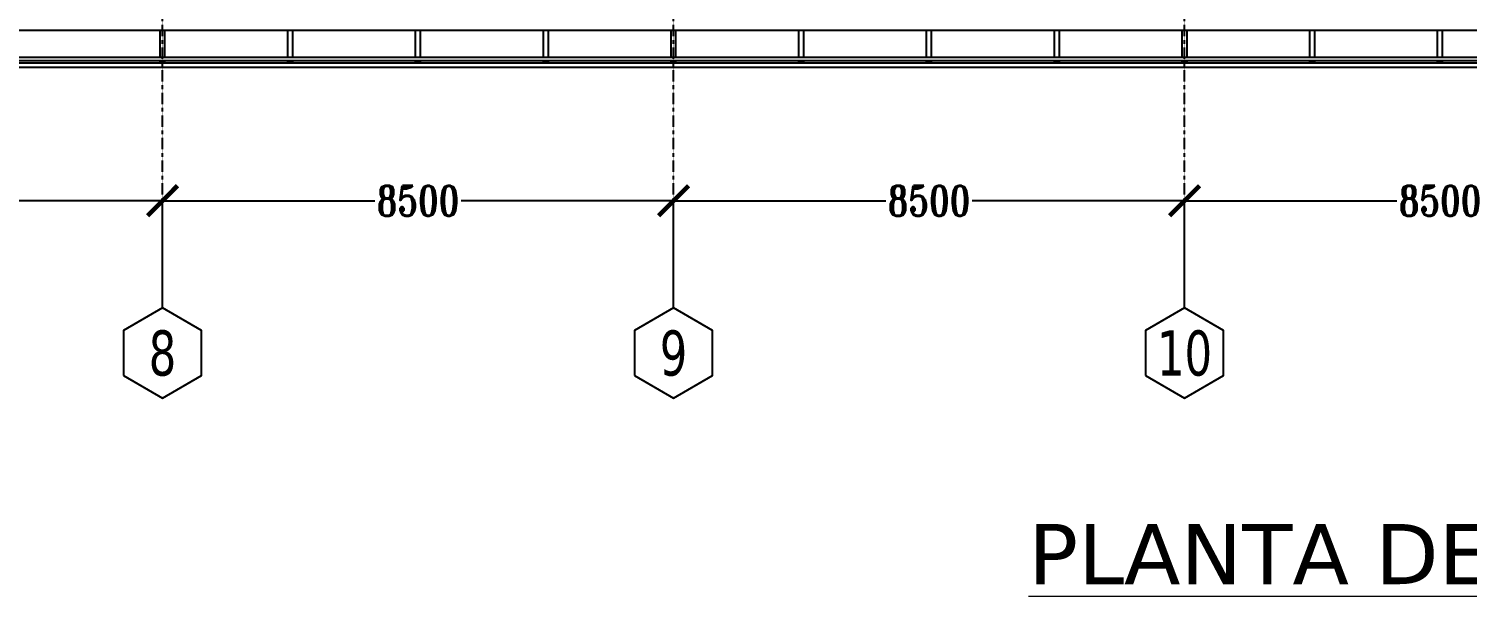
# Model space of a CAD drawing. Header units: millimetres. Extents: x -6598 to 74598, y -11659 to 33736.
# Drawn here: x 6276 to 30202, y -10573 to -1143 of the extents above; entities that cross this region are included whole.
import ezdxf
from ezdxf.enums import TextEntityAlignment as Align

# ---------------------------------------------------------------- set-up
doc = ezdxf.new("R2010")
doc.units = ezdxf.units.MM
doc.header["$LTSCALE"] = 0.95
doc.linetypes.add('DXK_LINE_DOT3', pattern=[5.9187, 2.979, -0.9799, 0.9799, -0.9799])
for name, color, linetype, lineweight in [('0-2', 250, 'Continuous', 5), ('E_VIGAS-1', 5, 'Continuous', 25), ('E_VIGAS-2', 10, 'Continuous', 25), ('HCB-TEXT-H1', 6, 'Continuous', 18)]:
    doc.layers.add(name, color=color, linetype=linetype, lineweight=lineweight)
for name, color, linetype in [('COTAS', 8, 'Continuous'), ('HCB-EJES', 1, 'Continuous'), ('HCB-ROTULOS', 2, 'Continuous')]:
    doc.layers.add(name, color=color, linetype=linetype)
doc.styles.add('ROMANT', font='romant.shx', dxfattribs={"width": 0.8})
doc.styles.add('VERDANA', font='verdana.ttf')
doc.dimstyles.new('1.125', dxfattribs={"dimscale": 0, "dimtxt": 500, "dimasz": 500, "dimexe": 4, "dimexo": 4, "dimgap": 15, "dimtad": 0, "dimdec": 0, "dimzin": 4, "dimdsep": 46, "dimtxsty": 'ROMANT', "dimblk": 'ARCHTICK', "dimcen": -10, "dimclrd": 256, "dimclrt": 3, "dimadec": 0, "dimazin": 0, "dimtfac": 1, "dimtdec": 0, "dimtix": 1, "dimtmove": 0, "dimatfit": 0, "dimldrblk": 'OBLIQUE', "dimfxl": 0.05, "dimtolj": 1, "dimtzin": 0, "dimarcsym": 0})

# ---------------------------------------------------------------- blocks, each defined once
blk = doc.blocks.new('_ArchTick')
at = {"color": 0, "linetype": 'ByBlock', "const_width": 0.15}
blk.add_lwpolyline([(-0.5, -0.5), (0.5, 0.5)], dxfattribs=at)
blk = doc.blocks.new('*D113')
at = {"layer": 'COTAS', "color": 0, "lineweight": -2, "transparency": 16777216}
for p, q in [((0, -5776), (0, -3996)), ((8500, -5776), (8500, -3996))]:
    blk.add_line(p, q, dxfattribs=at)
at = {"layer": 'COTAS', "lineweight": -2, "transparency": 16777216}
for p, q in [((0, -4000), (3530, -4000)), ((8500, -4000), (4970, -4000))]:
    blk.add_line(p, q, dxfattribs=at)
at = {"layer": 'Defpoints', "color": 0, "transparency": 16777216}
for p in [(0, -4000), (0, -5780), (8500, -5780)]:
    blk.add_point(p, dxfattribs=at)
at = {"layer": 'COTAS', "lineweight": -2, "transparency": 16777216, "xscale": 500, "yscale": 500, "zscale": 500, "rotation": 180}
blk.add_blockref('_ArchTick', (0, -4000), dxfattribs=at)
at = {"layer": 'COTAS', "lineweight": -2, "transparency": 16777216, "xscale": 500, "yscale": 500, "zscale": 500}
blk.add_blockref('_ArchTick', (8500, -4000), dxfattribs=at)
at = {"layer": 'COTAS', "color": 3, "transparency": 16777216, "insert": (4250, -4000), "char_height": 500, "attachment_point": 5, "style": 'ROMANT'}
blk.add_mtext('\\A1;8500', dxfattribs=at)
blk = doc.blocks.new('_Oblique')
at = {"color": 0, "linetype": 'ByBlock', "lineweight": -2}
blk.add_line((-0.5, -0.5), (0.5, 0.5), dxfattribs=at)
blk = doc.blocks.new('*D114')
at = {"layer": 'COTAS', "color": 0, "lineweight": -2, "transparency": 16777216}
for p, q in [((8500, -5776), (8500, -3996)), ((17000, -5776), (17000, -3996))]:
    blk.add_line(p, q, dxfattribs=at)
at = {"layer": 'COTAS', "lineweight": -2, "transparency": 16777216}
for p, q in [((8500, -4000), (12030, -4000)), ((17000, -4000), (13470, -4000))]:
    blk.add_line(p, q, dxfattribs=at)
at = {"layer": 'Defpoints', "color": 0, "transparency": 16777216}
for p in [(8500, -4000), (8500, -5780), (17000, -5780)]:
    blk.add_point(p, dxfattribs=at)
at = {"layer": 'COTAS', "lineweight": -2, "transparency": 16777216, "xscale": 500, "yscale": 500, "zscale": 500, "rotation": 180}
blk.add_blockref('_ArchTick', (8500, -4000), dxfattribs=at)
at = {"layer": 'COTAS', "lineweight": -2, "transparency": 16777216, "xscale": 500, "yscale": 500, "zscale": 500}
blk.add_blockref('_ArchTick', (17000, -4000), dxfattribs=at)
at = {"layer": 'COTAS', "color": 3, "transparency": 16777216, "insert": (12750, -4000), "char_height": 500, "attachment_point": 5, "style": 'ROMANT'}
blk.add_mtext('\\A1;8500', dxfattribs=at)
blk = doc.blocks.new('*D115')
at = {"layer": 'COTAS', "color": 0, "lineweight": -2, "transparency": 16777216}
for p, q in [((17000, -5776), (17000, -3996)), ((25500, -5776), (25500, -3996))]:
    blk.add_line(p, q, dxfattribs=at)
at = {"layer": 'COTAS', "lineweight": -2, "transparency": 16777216}
for p, q in [((17000, -4000), (20530, -4000)), ((25500, -4000), (21970, -4000))]:
    blk.add_line(p, q, dxfattribs=at)
at = {"layer": 'Defpoints', "color": 0, "transparency": 16777216}
for p in [(17000, -4000), (17000, -5780), (25500, -5780)]:
    blk.add_point(p, dxfattribs=at)
at = {"layer": 'COTAS', "lineweight": -2, "transparency": 16777216, "xscale": 500, "yscale": 500, "zscale": 500, "rotation": 180}
blk.add_blockref('_ArchTick', (17000, -4000), dxfattribs=at)
at = {"layer": 'COTAS', "lineweight": -2, "transparency": 16777216, "xscale": 500, "yscale": 500, "zscale": 500}
blk.add_blockref('_ArchTick', (25500, -4000), dxfattribs=at)
at = {"layer": 'COTAS', "color": 3, "transparency": 16777216, "insert": (21250, -4000), "char_height": 500, "attachment_point": 5, "style": 'ROMANT'}
blk.add_mtext('\\A1;8500', dxfattribs=at)
blk = doc.blocks.new('*D116')
at = {"layer": 'COTAS', "color": 0, "lineweight": -2, "transparency": 16777216}
for p, q in [((25500, -5776), (25500, -3996)), ((34000, -5776), (34000, -3996))]:
    blk.add_line(p, q, dxfattribs=at)
at = {"layer": 'COTAS', "lineweight": -2, "transparency": 16777216}
for p, q in [((25500, -4000), (29030, -4000)), ((34000, -4000), (30470, -4000))]:
    blk.add_line(p, q, dxfattribs=at)
at = {"layer": 'Defpoints', "color": 0, "transparency": 16777216}
for p in [(25500, -4000), (25500, -5780), (34000, -5780)]:
    blk.add_point(p, dxfattribs=at)
at = {"layer": 'COTAS', "lineweight": -2, "transparency": 16777216, "xscale": 500, "yscale": 500, "zscale": 500, "rotation": 180}
blk.add_blockref('_ArchTick', (25500, -4000), dxfattribs=at)
at = {"layer": 'COTAS', "lineweight": -2, "transparency": 16777216, "xscale": 500, "yscale": 500, "zscale": 500}
blk.add_blockref('_ArchTick', (34000, -4000), dxfattribs=at)
at = {"layer": 'COTAS', "color": 3, "transparency": 16777216, "insert": (29750, -4000), "char_height": 500, "attachment_point": 5, "style": 'ROMANT'}
blk.add_mtext('\\A1;8500', dxfattribs=at)
blk = doc.blocks.new('EST_SFM_VIGA-METALICA-SECCION-C - EST_SFM_VIGA-METALICA-UPN100-1527742-PLANTA TIPO PISO 18 A PISO 23')
at = {"layer": 'E_VIGAS-2'}
blk.add_line((-34.827, -0.032), (34.044, -0.032), dxfattribs=at)
blk = doc.blocks.new('EST_SFM_VIGA-METALICA-SECCION-C - EST_SFM_VIGA-METALICA-UPN100-1527772-PLANTA TIPO PISO 18 A PISO 23')
at = {"layer": 'E_VIGAS-2'}
for p, q in [((34.942, 0.032), (-34.929, 0.032)), ((-34.929, -0.018), (34.942, -0.018))]:
    blk.add_line(p, q, dxfattribs=at)
blk = doc.blocks.new('EST_SFM_VIGA-METALICA-SECCION-C - EST_SFM_VIGA-METALICA-UPN160-1579051-PLANTA TIPO PISO 18 A PISO 23')
at = {"layer": 'E_VIGAS-1'}
for p, q in [((30.107, 0.047), (-30.264, 0.047)), ((-30.269, -0.018), (30.113, -0.018))]:
    blk.add_line(p, q, dxfattribs=at)
blk = doc.blocks.new('DCTIB_CNI_EST_MOD-1A-FAC_0001_rvt-2-PLANTA TIPO PISO 18 A PISO 23')
at = {"layer": 'E_VIGAS-1'}
for p, q in [((-65.703, 139.045), (-65.703, 139.495)), ((-65.621, 139.045), (-65.621, 139.495)), ((-63.578, 139.045), (-63.578, 139.495)), ((-63.496, 139.045), (-63.496, 139.495)), ((-61.453, 139.045), (-61.453, 139.495)), ((-61.371, 139.045), (-61.371, 139.495)), ((-59.328, 139.495), (-59.328, 139.045)), ((-59.246, 139.495), (-59.246, 139.045)), ((-57.203, 139.138), (-57.203, 139.495)), ((-57.121, 139.138), (-57.121, 139.495)), ((-55.078, 139.045), (-55.078, 139.495)), ((-54.996, 139.045), (-54.996, 139.495)), ((-52.953, 139.045), (-52.953, 139.495)), ((-52.871, 139.045), (-52.871, 139.495)), ((-50.828, 139.495), (-50.828, 139.045)), ((-50.746, 139.495), (-50.746, 139.045)), ((-48.703, 139.045), (-48.703, 139.495)), ((-48.621, 139.045), (-48.621, 139.495)), ((-46.578, 139.045), (-46.578, 139.495)), ((-46.496, 139.045), (-46.496, 139.495)), ((-44.453, 139.045), (-44.453, 139.495)), ((-44.371, 139.045), (-44.371, 139.495)), ((-65.703, 138.967), (-65.703, 138.995)), ((-65.703, 138.966), (-65.703, 138.967)), ((-65.703, 138.967), (-65.621, 138.967)), ((-65.675, 138.966), (-65.703, 138.966)), ((-65.665, 138.961), (-65.665, 138.966)), ((-65.665, 138.947), (-65.665, 138.961)), ((-65.66, 138.966), (-65.66, 138.961)), ((-65.66, 138.961), (-65.66, 138.947)), ((-65.621, 138.966), (-65.649, 138.966)), ((-65.621, 138.967), (-65.621, 138.995)), ((-65.621, 138.967), (-65.621, 138.966)), ((-63.578, 138.967), (-63.578, 138.995)), ((-63.578, 138.966), (-63.578, 138.967)), ((-63.578, 138.967), (-63.496, 138.967)), ((-63.55, 138.966), (-63.578, 138.966)), ((-63.54, 138.961), (-63.54, 138.966)), ((-63.54, 138.947), (-63.54, 138.961)), ((-63.535, 138.966), (-63.535, 138.961)), ((-63.535, 138.961), (-63.535, 138.947)), ((-63.496, 138.966), (-63.524, 138.966)), ((-63.496, 138.967), (-63.496, 138.995)), ((-63.496, 138.967), (-63.496, 138.966)), ((-61.453, 138.967), (-61.453, 138.995)), ((-61.453, 138.966), (-61.453, 138.967)), ((-61.453, 138.967), (-61.371, 138.967)), ((-61.425, 138.966), (-61.453, 138.966)), ((-61.415, 138.961), (-61.415, 138.966)), ((-61.415, 138.947), (-61.415, 138.961)), ((-61.41, 138.966), (-61.41, 138.961)), ((-61.41, 138.961), (-61.41, 138.947)), ((-61.371, 138.966), (-61.399, 138.966)), ((-61.371, 138.967), (-61.371, 138.995)), ((-61.371, 138.967), (-61.371, 138.966)), ((-59.328, 138.995), (-59.328, 138.967)), ((-59.328, 138.967), (-59.246, 138.967)), ((-59.328, 138.966), (-59.328, 138.967)), ((-59.3, 138.966), (-59.328, 138.966)), ((-59.29, 138.961), (-59.29, 138.966)), ((-59.29, 138.947), (-59.29, 138.961)), ((-59.285, 138.966), (-59.285, 138.961)), ((-59.285, 138.961), (-59.285, 138.947)), ((-59.246, 138.966), (-59.274, 138.966)), ((-59.246, 138.995), (-59.246, 138.967)), ((-59.246, 138.967), (-59.246, 138.966)), ((-57.203, 138.967), (-57.203, 138.995)), ((-57.203, 138.966), (-57.203, 138.967)), ((-57.203, 138.967), (-57.121, 138.967)), ((-57.176, 138.966), (-57.203, 138.966)), ((-57.165, 138.961), (-57.165, 138.966)), ((-57.165, 138.947), (-57.165, 138.961)), ((-57.16, 138.966), (-57.16, 138.961)), ((-57.16, 138.961), (-57.16, 138.947)), ((-57.121, 138.966), (-57.149, 138.966)), ((-57.121, 138.967), (-57.121, 138.995)), ((-57.121, 138.967), (-57.121, 138.966)), ((-55.078, 138.967), (-55.078, 138.995)), ((-55.078, 138.966), (-55.078, 138.967)), ((-55.078, 138.967), (-54.996, 138.967)), ((-55.05, 138.966), (-55.078, 138.966)), ((-55.04, 138.961), (-55.04, 138.966)), ((-55.04, 138.947), (-55.04, 138.961)), ((-55.035, 138.966), (-55.035, 138.961)), ((-55.035, 138.961), (-55.035, 138.947)), ((-54.996, 138.966), (-55.024, 138.966)), ((-54.996, 138.967), (-54.996, 138.995)), ((-54.996, 138.967), (-54.996, 138.966)), ((-52.953, 138.967), (-52.953, 138.995)), ((-52.953, 138.966), (-52.953, 138.967)), ((-52.953, 138.967), (-52.871, 138.967)), ((-52.925, 138.966), (-52.953, 138.966)), ((-52.915, 138.961), (-52.915, 138.966)), ((-52.915, 138.947), (-52.915, 138.961)), ((-52.91, 138.966), (-52.91, 138.961)), ((-52.91, 138.961), (-52.91, 138.947)), ((-52.871, 138.966), (-52.899, 138.966)), ((-52.871, 138.967), (-52.871, 138.995)), ((-52.871, 138.967), (-52.871, 138.966)), ((-50.828, 138.995), (-50.828, 138.967)), ((-50.828, 138.967), (-50.746, 138.967)), ((-50.828, 138.966), (-50.828, 138.967)), ((-50.8, 138.966), (-50.828, 138.966)), ((-50.79, 138.961), (-50.79, 138.966)), ((-50.79, 138.947), (-50.79, 138.961)), ((-50.785, 138.966), (-50.785, 138.961)), ((-50.785, 138.961), (-50.785, 138.947)), ((-50.746, 138.966), (-50.774, 138.966)), ((-50.746, 138.995), (-50.746, 138.967)), ((-50.746, 138.967), (-50.746, 138.966)), ((-48.703, 138.967), (-48.703, 138.995)), ((-48.703, 138.966), (-48.703, 138.967)), ((-48.703, 138.967), (-48.621, 138.967)), ((-48.676, 138.966), (-48.703, 138.966)), ((-48.665, 138.961), (-48.665, 138.966)), ((-48.665, 138.947), (-48.665, 138.961)), ((-48.66, 138.966), (-48.66, 138.961)), ((-48.66, 138.961), (-48.66, 138.947)), ((-48.621, 138.966), (-48.649, 138.966)), ((-48.621, 138.967), (-48.621, 138.995)), ((-48.621, 138.967), (-48.621, 138.966)), ((-46.578, 138.967), (-46.578, 138.995)), ((-46.578, 138.966), (-46.578, 138.967)), ((-46.578, 138.967), (-46.496, 138.967)), ((-46.55, 138.966), (-46.578, 138.966)), ((-46.54, 138.961), (-46.54, 138.966)), ((-46.54, 138.947), (-46.54, 138.961)), ((-46.535, 138.966), (-46.535, 138.961)), ((-46.535, 138.961), (-46.535, 138.947)), ((-46.496, 138.966), (-46.524, 138.966)), ((-46.496, 138.967), (-46.496, 138.995)), ((-46.496, 138.967), (-46.496, 138.966)), ((-44.453, 138.967), (-44.453, 138.995)), ((-44.453, 138.966), (-44.453, 138.967)), ((-44.453, 138.967), (-44.371, 138.967)), ((-44.425, 138.966), (-44.453, 138.966)), ((-44.415, 138.961), (-44.415, 138.966)), ((-44.415, 138.947), (-44.415, 138.961)), ((-44.41, 138.966), (-44.41, 138.961)), ((-44.41, 138.961), (-44.41, 138.947)), ((-44.371, 138.966), (-44.399, 138.966)), ((-44.371, 138.967), (-44.371, 138.995)), ((-44.371, 138.967), (-44.371, 138.966))]:
    blk.add_line(p, q, dxfattribs=at)
for points, knots in [([(-65.675, 138.966), (-65.674, 138.966), (-65.673, 138.966), (-65.67, 138.966), (-65.668, 138.965), (-65.666, 138.964), (-65.665, 138.963), (-65.665, 138.962), (-65.665, 138.961)], [0, 0, 0, 0, 0.142857, 0.285714, 0.428571, 0.571429, 0.785714, 1, 1, 1, 1]), ([(-65.665, 138.961), (-65.665, 138.962), (-65.665, 138.963), (-65.667, 138.965), (-65.668, 138.965), (-65.67, 138.966), (-65.671, 138.966), (-65.672, 138.966), (-65.674, 138.966), (-65.675, 138.966)], [0, 0, 0, 0, 0.285714, 0.428571, 0.571429, 0.678571, 0.732143, 0.785714, 1, 1, 1, 1]), ([(-65.649, 138.966), (-65.65, 138.966), (-65.651, 138.966), (-65.654, 138.966), (-65.656, 138.965), (-65.658, 138.964), (-65.659, 138.963), (-65.66, 138.962), (-65.66, 138.961)], [0, 0, 0, 0, 0.142857, 0.285714, 0.428571, 0.571429, 0.785714, 1, 1, 1, 1]), ([(-65.66, 138.961), (-65.66, 138.962), (-65.659, 138.963), (-65.658, 138.965), (-65.656, 138.965), (-65.655, 138.966), (-65.654, 138.966), (-65.652, 138.966), (-65.65, 138.966), (-65.649, 138.966)], [0, 0, 0, 0, 0.285714, 0.428571, 0.571429, 0.678571, 0.732143, 0.785714, 1, 1, 1, 1]), ([(-63.55, 138.966), (-63.549, 138.966), (-63.548, 138.966), (-63.545, 138.966), (-63.543, 138.965), (-63.541, 138.964), (-63.54, 138.963), (-63.54, 138.962), (-63.54, 138.961)], [0, 0, 0, 0, 0.142857, 0.285714, 0.428571, 0.571429, 0.785714, 1, 1, 1, 1]), ([(-63.54, 138.961), (-63.54, 138.962), (-63.54, 138.963), (-63.542, 138.965), (-63.543, 138.965), (-63.545, 138.966), (-63.546, 138.966), (-63.547, 138.966), (-63.549, 138.966), (-63.55, 138.966)], [0, 0, 0, 0, 0.285714, 0.428571, 0.571429, 0.678571, 0.732143, 0.785714, 1, 1, 1, 1]), ([(-63.524, 138.966), (-63.525, 138.966), (-63.526, 138.966), (-63.529, 138.966), (-63.531, 138.965), (-63.533, 138.964), (-63.534, 138.963), (-63.535, 138.962), (-63.535, 138.961)], [0, 0, 0, 0, 0.142857, 0.285714, 0.428571, 0.571429, 0.785714, 1, 1, 1, 1]), ([(-63.535, 138.961), (-63.535, 138.962), (-63.534, 138.963), (-63.533, 138.965), (-63.531, 138.965), (-63.53, 138.966), (-63.529, 138.966), (-63.527, 138.966), (-63.525, 138.966), (-63.524, 138.966)], [0, 0, 0, 0, 0.285714, 0.428571, 0.571429, 0.678571, 0.732143, 0.785714, 1, 1, 1, 1]), ([(-61.425, 138.966), (-61.424, 138.966), (-61.423, 138.966), (-61.42, 138.966), (-61.418, 138.965), (-61.416, 138.964), (-61.415, 138.963), (-61.415, 138.962), (-61.415, 138.961)], [0, 0, 0, 0, 0.142857, 0.285714, 0.428571, 0.571429, 0.785714, 1, 1, 1, 1]), ([(-61.415, 138.961), (-61.415, 138.962), (-61.415, 138.963), (-61.417, 138.965), (-61.418, 138.965), (-61.42, 138.966), (-61.421, 138.966), (-61.422, 138.966), (-61.424, 138.966), (-61.425, 138.966)], [0, 0, 0, 0, 0.285714, 0.428571, 0.571429, 0.678571, 0.732143, 0.785714, 1, 1, 1, 1]), ([(-61.399, 138.966), (-61.4, 138.966), (-61.401, 138.966), (-61.404, 138.966), (-61.406, 138.965), (-61.408, 138.964), (-61.409, 138.963), (-61.41, 138.962), (-61.41, 138.961)], [0, 0, 0, 0, 0.142857, 0.285714, 0.428571, 0.571429, 0.785714, 1, 1, 1, 1]), ([(-61.41, 138.961), (-61.41, 138.962), (-61.409, 138.963), (-61.408, 138.965), (-61.406, 138.965), (-61.405, 138.966), (-61.404, 138.966), (-61.402, 138.966), (-61.4, 138.966), (-61.399, 138.966)], [0, 0, 0, 0, 0.285714, 0.428571, 0.571429, 0.678571, 0.732143, 0.785714, 1, 1, 1, 1]), ([(-59.29, 138.961), (-59.29, 138.962), (-59.29, 138.963), (-59.292, 138.965), (-59.293, 138.965), (-59.295, 138.966), (-59.296, 138.966), (-59.297, 138.966), (-59.299, 138.966), (-59.3, 138.966)], [0, 0, 0, 0, 0.285714, 0.428571, 0.571429, 0.678571, 0.732143, 0.785714, 1, 1, 1, 1]), ([(-59.3, 138.966), (-59.299, 138.966), (-59.298, 138.966), (-59.295, 138.966), (-59.293, 138.965), (-59.291, 138.964), (-59.29, 138.963), (-59.29, 138.962), (-59.29, 138.961)], [0, 0, 0, 0, 0.142857, 0.285714, 0.428571, 0.571429, 0.785714, 1, 1, 1, 1]), ([(-59.285, 138.961), (-59.285, 138.962), (-59.284, 138.963), (-59.283, 138.965), (-59.281, 138.965), (-59.28, 138.966), (-59.279, 138.966), (-59.277, 138.966), (-59.275, 138.966), (-59.274, 138.966)], [0, 0, 0, 0, 0.285714, 0.428571, 0.571429, 0.678571, 0.732143, 0.785714, 1, 1, 1, 1]), ([(-59.274, 138.966), (-59.275, 138.966), (-59.276, 138.966), (-59.279, 138.966), (-59.281, 138.965), (-59.283, 138.964), (-59.284, 138.963), (-59.285, 138.962), (-59.285, 138.961)], [0, 0, 0, 0, 0.142857, 0.285714, 0.428571, 0.571429, 0.785714, 1, 1, 1, 1]), ([(-57.176, 138.966), (-57.175, 138.966), (-57.173, 138.966), (-57.171, 138.966), (-57.168, 138.965), (-57.167, 138.964), (-57.165, 138.963), (-57.165, 138.962), (-57.165, 138.961)], [0, 0, 0, 0, 0.142857, 0.285714, 0.428571, 0.571429, 0.785714, 1, 1, 1, 1]), ([(-57.165, 138.961), (-57.165, 138.962), (-57.165, 138.963), (-57.167, 138.965), (-57.168, 138.965), (-57.17, 138.966), (-57.171, 138.966), (-57.173, 138.966), (-57.174, 138.966), (-57.176, 138.966)], [0, 0, 0, 0, 0.285714, 0.428571, 0.571429, 0.678571, 0.732143, 0.785714, 1, 1, 1, 1]), ([(-57.149, 138.966), (-57.15, 138.966), (-57.152, 138.966), (-57.154, 138.966), (-57.156, 138.965), (-57.158, 138.964), (-57.16, 138.963), (-57.16, 138.962), (-57.16, 138.961)], [0, 0, 0, 0, 0.142857, 0.285714, 0.428571, 0.571429, 0.785714, 1, 1, 1, 1]), ([(-57.16, 138.961), (-57.16, 138.962), (-57.159, 138.963), (-57.158, 138.965), (-57.156, 138.965), (-57.155, 138.966), (-57.154, 138.966), (-57.152, 138.966), (-57.15, 138.966), (-57.149, 138.966)], [0, 0, 0, 0, 0.285714, 0.428571, 0.571429, 0.678571, 0.732143, 0.785714, 1, 1, 1, 1]), ([(-55.05, 138.966), (-55.049, 138.966), (-55.048, 138.966), (-55.045, 138.966), (-55.043, 138.965), (-55.041, 138.964), (-55.04, 138.963), (-55.04, 138.962), (-55.04, 138.961)], [0, 0, 0, 0, 0.142857, 0.285714, 0.428571, 0.571429, 0.785714, 1, 1, 1, 1]), ([(-55.04, 138.961), (-55.04, 138.962), (-55.04, 138.963), (-55.042, 138.965), (-55.043, 138.965), (-55.045, 138.966), (-55.046, 138.966), (-55.047, 138.966), (-55.049, 138.966), (-55.05, 138.966)], [0, 0, 0, 0, 0.285714, 0.428571, 0.571429, 0.678571, 0.732143, 0.785714, 1, 1, 1, 1]), ([(-55.024, 138.966), (-55.025, 138.966), (-55.026, 138.966), (-55.029, 138.966), (-55.031, 138.965), (-55.033, 138.964), (-55.034, 138.963), (-55.035, 138.962), (-55.035, 138.961)], [0, 0, 0, 0, 0.142857, 0.285714, 0.428571, 0.571429, 0.785714, 1, 1, 1, 1]), ([(-55.035, 138.961), (-55.035, 138.962), (-55.034, 138.963), (-55.033, 138.965), (-55.031, 138.965), (-55.03, 138.966), (-55.029, 138.966), (-55.027, 138.966), (-55.025, 138.966), (-55.024, 138.966)], [0, 0, 0, 0, 0.285714, 0.428571, 0.571429, 0.678571, 0.732143, 0.785714, 1, 1, 1, 1]), ([(-52.925, 138.966), (-52.924, 138.966), (-52.923, 138.966), (-52.92, 138.966), (-52.918, 138.965), (-52.916, 138.964), (-52.915, 138.963), (-52.915, 138.962), (-52.915, 138.961)], [0, 0, 0, 0, 0.142857, 0.285714, 0.428571, 0.571429, 0.785714, 1, 1, 1, 1]), ([(-52.915, 138.961), (-52.915, 138.962), (-52.915, 138.963), (-52.917, 138.965), (-52.918, 138.965), (-52.92, 138.966), (-52.921, 138.966), (-52.922, 138.966), (-52.924, 138.966), (-52.925, 138.966)], [0, 0, 0, 0, 0.285714, 0.428571, 0.571429, 0.678571, 0.732143, 0.785714, 1, 1, 1, 1]), ([(-52.899, 138.966), (-52.9, 138.966), (-52.901, 138.966), (-52.904, 138.966), (-52.906, 138.965), (-52.908, 138.964), (-52.909, 138.963), (-52.91, 138.962), (-52.91, 138.961)], [0, 0, 0, 0, 0.142857, 0.285714, 0.428571, 0.571429, 0.785714, 1, 1, 1, 1]), ([(-52.91, 138.961), (-52.91, 138.962), (-52.909, 138.963), (-52.908, 138.965), (-52.906, 138.965), (-52.905, 138.966), (-52.904, 138.966), (-52.902, 138.966), (-52.9, 138.966), (-52.899, 138.966)], [0, 0, 0, 0, 0.285714, 0.428571, 0.571429, 0.678571, 0.732143, 0.785714, 1, 1, 1, 1]), ([(-50.79, 138.961), (-50.79, 138.962), (-50.79, 138.963), (-50.792, 138.965), (-50.793, 138.965), (-50.795, 138.966), (-50.796, 138.966), (-50.797, 138.966), (-50.799, 138.966), (-50.8, 138.966)], [0, 0, 0, 0, 0.285714, 0.428571, 0.571429, 0.678571, 0.732143, 0.785714, 1, 1, 1, 1]), ([(-50.8, 138.966), (-50.799, 138.966), (-50.798, 138.966), (-50.795, 138.966), (-50.793, 138.965), (-50.791, 138.964), (-50.79, 138.963), (-50.79, 138.962), (-50.79, 138.961)], [0, 0, 0, 0, 0.142857, 0.285714, 0.428571, 0.571429, 0.785714, 1, 1, 1, 1]), ([(-50.785, 138.961), (-50.785, 138.962), (-50.784, 138.963), (-50.783, 138.965), (-50.781, 138.965), (-50.78, 138.966), (-50.779, 138.966), (-50.777, 138.966), (-50.775, 138.966), (-50.774, 138.966)], [0, 0, 0, 0, 0.285714, 0.428571, 0.571429, 0.678571, 0.732143, 0.785714, 1, 1, 1, 1]), ([(-50.774, 138.966), (-50.775, 138.966), (-50.776, 138.966), (-50.779, 138.966), (-50.781, 138.965), (-50.783, 138.964), (-50.784, 138.963), (-50.785, 138.962), (-50.785, 138.961)], [0, 0, 0, 0, 0.142857, 0.285714, 0.428571, 0.571429, 0.785714, 1, 1, 1, 1]), ([(-48.676, 138.966), (-48.675, 138.966), (-48.673, 138.966), (-48.671, 138.966), (-48.668, 138.965), (-48.667, 138.964), (-48.665, 138.963), (-48.665, 138.962), (-48.665, 138.961)], [0, 0, 0, 0, 0.142857, 0.285714, 0.428571, 0.571429, 0.785714, 1, 1, 1, 1]), ([(-48.665, 138.961), (-48.665, 138.962), (-48.665, 138.963), (-48.667, 138.965), (-48.668, 138.965), (-48.67, 138.966), (-48.671, 138.966), (-48.673, 138.966), (-48.674, 138.966), (-48.676, 138.966)], [0, 0, 0, 0, 0.285714, 0.428571, 0.571429, 0.678571, 0.732143, 0.785714, 1, 1, 1, 1]), ([(-48.649, 138.966), (-48.65, 138.966), (-48.652, 138.966), (-48.654, 138.966), (-48.656, 138.965), (-48.658, 138.964), (-48.66, 138.963), (-48.66, 138.962), (-48.66, 138.961)], [0, 0, 0, 0, 0.142857, 0.285714, 0.428571, 0.571429, 0.785714, 1, 1, 1, 1]), ([(-48.66, 138.961), (-48.66, 138.962), (-48.659, 138.963), (-48.658, 138.965), (-48.656, 138.965), (-48.655, 138.966), (-48.654, 138.966), (-48.652, 138.966), (-48.65, 138.966), (-48.649, 138.966)], [0, 0, 0, 0, 0.285714, 0.428571, 0.571429, 0.678571, 0.732143, 0.785714, 1, 1, 1, 1]), ([(-46.55, 138.966), (-46.549, 138.966), (-46.548, 138.966), (-46.545, 138.966), (-46.543, 138.965), (-46.541, 138.964), (-46.54, 138.963), (-46.54, 138.962), (-46.54, 138.961)], [0, 0, 0, 0, 0.142857, 0.285714, 0.428571, 0.571429, 0.785714, 1, 1, 1, 1]), ([(-46.54, 138.961), (-46.54, 138.962), (-46.54, 138.963), (-46.542, 138.965), (-46.543, 138.965), (-46.545, 138.966), (-46.546, 138.966), (-46.547, 138.966), (-46.549, 138.966), (-46.55, 138.966)], [0, 0, 0, 0, 0.285714, 0.428571, 0.571429, 0.678571, 0.732143, 0.785714, 1, 1, 1, 1]), ([(-46.524, 138.966), (-46.525, 138.966), (-46.526, 138.966), (-46.529, 138.966), (-46.531, 138.965), (-46.533, 138.964), (-46.534, 138.963), (-46.535, 138.962), (-46.535, 138.961)], [0, 0, 0, 0, 0.142857, 0.285714, 0.428571, 0.571429, 0.785714, 1, 1, 1, 1]), ([(-46.535, 138.961), (-46.535, 138.962), (-46.534, 138.963), (-46.533, 138.965), (-46.531, 138.965), (-46.53, 138.966), (-46.529, 138.966), (-46.527, 138.966), (-46.525, 138.966), (-46.524, 138.966)], [0, 0, 0, 0, 0.285714, 0.428571, 0.571429, 0.678571, 0.732143, 0.785714, 1, 1, 1, 1]), ([(-44.425, 138.966), (-44.424, 138.966), (-44.423, 138.966), (-44.42, 138.966), (-44.418, 138.965), (-44.416, 138.964), (-44.415, 138.963), (-44.415, 138.962), (-44.415, 138.961)], [0, 0, 0, 0, 0.142857, 0.285714, 0.428571, 0.571429, 0.785714, 1, 1, 1, 1]), ([(-44.415, 138.961), (-44.415, 138.962), (-44.415, 138.963), (-44.417, 138.965), (-44.418, 138.965), (-44.42, 138.966), (-44.421, 138.966), (-44.422, 138.966), (-44.424, 138.966), (-44.425, 138.966)], [0, 0, 0, 0, 0.285714, 0.428571, 0.571429, 0.678571, 0.732143, 0.785714, 1, 1, 1, 1]), ([(-44.399, 138.966), (-44.4, 138.966), (-44.401, 138.966), (-44.404, 138.966), (-44.406, 138.965), (-44.408, 138.964), (-44.409, 138.963), (-44.41, 138.962), (-44.41, 138.961)], [0, 0, 0, 0, 0.142857, 0.285714, 0.428571, 0.571429, 0.785714, 1, 1, 1, 1]), ([(-44.41, 138.961), (-44.41, 138.962), (-44.409, 138.963), (-44.408, 138.965), (-44.406, 138.965), (-44.405, 138.966), (-44.404, 138.966), (-44.402, 138.966), (-44.4, 138.966), (-44.399, 138.966)], [0, 0, 0, 0, 0.285714, 0.428571, 0.571429, 0.678571, 0.732143, 0.785714, 1, 1, 1, 1])]:
    blk.add_open_spline(points, degree=3, knots=knots, dxfattribs=at)
at = {"layer": 'E_VIGAS-2'}
for p, q in [((-57.203, 139.045), (-57.203, 139.137)), ((-57.121, 139.045), (-57.121, 139.138))]:
    blk.add_line(p, q, dxfattribs=at)
at = {"layer": 'E_VIGAS-1'}
for name, p in [('EST_SFM_VIGA-METALICA-SECCION-C - EST_SFM_VIGA-METALICA-UPN100-1527742-PLANTA TIPO PISO 18 A PISO 23', (-39.77, 139.527)), ('EST_SFM_VIGA-METALICA-SECCION-C - EST_SFM_VIGA-METALICA-UPN100-1527772-PLANTA TIPO PISO 18 A PISO 23', (-40.169, 139.013)), ('EST_SFM_VIGA-METALICA-SECCION-C - EST_SFM_VIGA-METALICA-UPN160-1579051-PLANTA TIPO PISO 18 A PISO 23', (-40.084, 138.9))]:
    blk.add_blockref(name, p, dxfattribs=at)

msp = doc.modelspace()

# ---------------------------------------------------------------- linework, layer by layer
at = {"layer": 'HCB-EJES', "linetype": 'DXK_LINE_DOT3'}
for p, q in [((8500.1, -5780.2), (8500.1, 31280.5)), ((17000.1, -5780.2), (17000.1, 31280.5)), ((25500.1, -5780.2), (25500.1, 31280.5))]:
    msp.add_line(p, q, dxfattribs=at)
at = {"layer": 'HCB-ROTULOS'}
for points in [[(7850.6, -6905.2), (8500.1, -7280.2), (9149.6, -6905.2), (9149.6, -6155.2), (8500.1, -5780.2), (7850.6, -6155.2)], [(16350.6, -6905.2), (17000.1, -7280.2), (17649.6, -6905.2), (17649.6, -6155.2), (17000.1, -5780.2), (16350.6, -6155.2)], [(24850.6, -6905.2), (25500.1, -7280.2), (26149.6, -6905.2), (26149.6, -6155.2), (25500.1, -5780.2), (24850.6, -6155.2)]]:
    msp.add_lwpolyline(points, close=True, dxfattribs=at)

# ---------------------------------------------------------------- block references
at = {"layer": '0-2', "xscale": 999.9999999999983, "yscale": 999.9999999999983, "zscale": 999.9999999999983}
msp.add_blockref('DCTIB_CNI_EST_MOD-1A-FAC_0001_rvt-2-PLANTA TIPO PISO 18 A PISO 23', (74162.2, -140662.4), dxfattribs=at)

# ---------------------------------------------------------------- texts
at = {"layer": 'HCB-ROTULOS', "color": 4, "style": 'VERDANA', "width": 0.7}
for s, p in [('8', (8500.1, -6530.2)), ('9', (17000.1, -6530.2)), ('10', (25500.1, -6530.2))]:
    msp.add_text(s, height=750, dxfattribs=at).set_placement(p, align=Align.MIDDLE_CENTER)
at = {"layer": 'HCB-TEXT-H1', "style": 'VERDANA'}
msp.add_text('%%UPLANTA DE PISO 20 N.E. +80.55m', height=1000, dxfattribs=at).set_placement((34672.4, -9872.7), align=Align.MIDDLE_CENTER)

# ---------------------------------------------------------------- dimensions: what is measured, and where the dimension line sits
at = {"layer": 'COTAS'}
for base, p1, p2, picture, middle in [((0.1, -4000), (8500.1, -5780.2), (0.1, -5780.2), '*D113', (4250.1, -4000)), ((8500.1, -4000), (17000.1, -5780.2), (8500.1, -5780.2), '*D114', (12750.1, -4000)), ((17000.1, -4000), (25500.1, -5780.2), (17000.1, -5780.2), '*D115', (21250.1, -4000)), ((25500.1, -4000), (34000.1, -5780.2), (25500.1, -5780.2), '*D116', (29750.1, -4000))]:
    dim = msp.add_linear_dim(base=base, p1=p1, p2=p2, dimstyle='1.125', override={"dimscale": 1}, dxfattribs=at)
    dim.commit()
    dim.dimension.update_dxf_attribs({"geometry": picture, "text_midpoint": middle})

doc.saveas('drawing.dxf')
